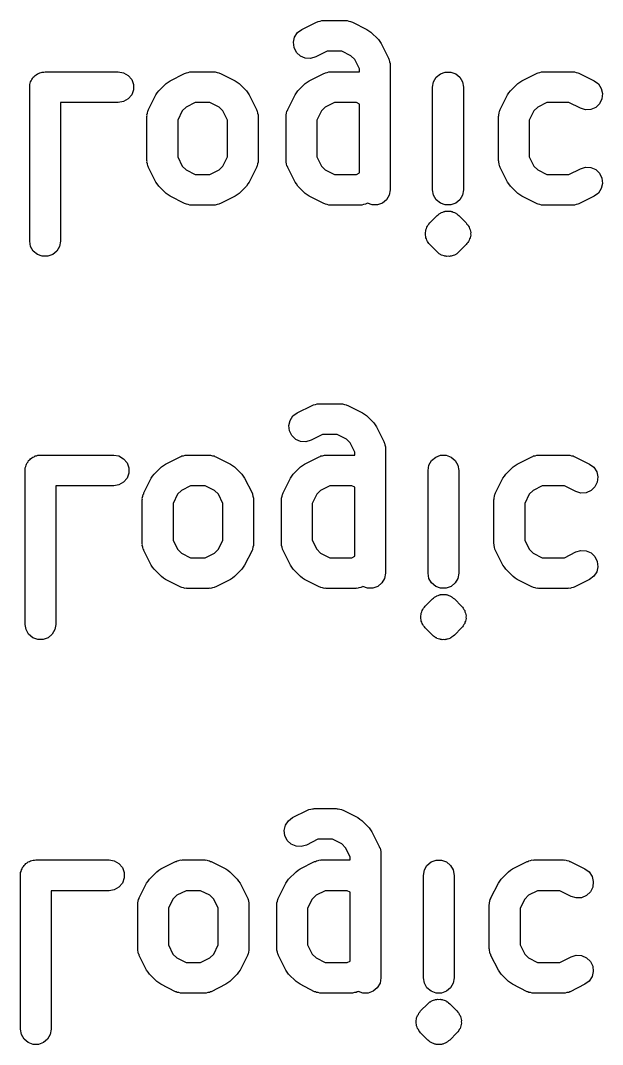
# Model space of a CAD drawing. Extents: x 91.3 to 189.8, y -113.5 to -60.4.
# Drawn here: x 170.94 to 174.73, y -101.49 to -94.83 of the extents above; entities that cross this region are included whole.
import ezdxf

# ---------------------------------------------------------------- set-up
doc = ezdxf.new("R2010")
doc.units = 0
doc.header["$MEASUREMENT"] = 0
doc.layers.add('BLACK', color=7, linetype='CONTINUOUS')

msp = doc.modelspace()

# ---------------------------------------------------------------- linework, layer by layer
at = {"layer": 'Black'}
for p, q in [((172.774, -94.8925), (172.87, -94.8448)), ((172.87, -94.8448), (172.875, -94.8432)), ((172.875, -94.8432), (172.88, -94.8403)), ((172.88, -94.8403), (172.892, -94.8383)), ((172.892, -94.8383), (172.903, -94.8349)), ((172.903, -94.8349), (172.909, -94.8353)), ((172.909, -94.8353), (172.914, -94.8343)), ((172.914, -94.8343), (173.057, -94.8343)), ((173.057, -94.8343), (173.063, -94.8353)), ((173.063, -94.8353), (173.069, -94.8349)), ((173.069, -94.8349), (173.08, -94.8383)), ((173.08, -94.8383), (173.091, -94.8403)), ((173.091, -94.8403), (173.096, -94.8432)), ((173.096, -94.8432), (173.102, -94.8448)), ((173.102, -94.8448), (173.197, -94.8925)), ((172.727, -94.9421), (172.746, -94.9132)), ((172.746, -94.9132), (172.774, -94.8925)), ((173.197, -94.8925), (173.21, -94.902)), ((173.21, -94.902), (173.223, -94.9112)), ((173.223, -94.9112), (173.271, -94.9588)), ((172.719, -94.9759), (172.727, -94.9421)), ((172.723, -95.0104), (172.719, -94.9759)), ((173.271, -94.9588), (173.28, -94.9719)), ((173.28, -94.9719), (173.289, -94.9848)), ((173.289, -94.9848), (173.337, -95.08)), ((172.739, -95.0415), (172.723, -95.0104)), ((172.764, -95.0654), (172.739, -95.0415)), ((172.796, -95.0792), (172.764, -95.0654)), ((172.938, -95.0343), (172.864, -95.0713)), ((173.034, -95.0343), (172.938, -95.0343)), ((173.093, -95.0641), (173.034, -95.0343)), ((173.118, -95.0888), (173.093, -95.0641)), ((172.83, -95.0812), (172.796, -95.0792)), ((172.864, -95.0713), (172.83, -95.0812)), ((173.148, -95.1484), (173.118, -95.0888)), ((173.337, -95.08), (173.339, -95.0856)), ((173.339, -95.0856), (173.342, -95.0906)), ((173.342, -95.0906), (173.344, -95.1021)), ((173.344, -95.1021), (173.347, -95.1133)), ((173.347, -95.1133), (173.347, -95.1191)), ((173.347, -95.1191), (173.348, -95.1248)), ((173.348, -95.1248), (173.348, -95.9343)), ((171.028, -95.2033), (171.035, -95.1977)), ((171.035, -95.1977), (171.04, -95.191)), ((171.04, -95.191), (171.048, -95.1866)), ((171.048, -95.1866), (171.055, -95.181)), ((171.055, -95.181), (171.063, -95.178)), ((171.063, -95.178), (171.071, -95.1736)), ((171.071, -95.1736), (171.079, -95.1721)), ((171.079, -95.1721), (171.087, -95.1691)), ((171.087, -95.1691), (171.096, -95.1691)), ((171.096, -95.1691), (171.105, -95.1676)), ((171.105, -95.1676), (171.581, -95.1676)), ((171.581, -95.1676), (171.615, -95.1736)), ((171.615, -95.1736), (171.645, -95.191)), ((171.645, -95.191), (171.668, -95.2176)), ((171.917, -95.2258), (172.012, -95.1782)), ((172.012, -95.1782), (172.018, -95.1765)), ((172.018, -95.1765), (172.023, -95.1736)), ((172.023, -95.1736), (172.034, -95.1716)), ((172.034, -95.1716), (172.046, -95.1683)), ((172.046, -95.1683), (172.051, -95.1686)), ((172.051, -95.1686), (172.057, -95.1676)), ((172.057, -95.1676), (172.2, -95.1676)), ((172.2, -95.1676), (172.206, -95.1686)), ((172.206, -95.1686), (172.211, -95.1683)), ((172.211, -95.1683), (172.223, -95.1716)), ((172.223, -95.1716), (172.234, -95.1736)), ((172.234, -95.1736), (172.239, -95.1765)), ((172.239, -95.1765), (172.245, -95.1782)), ((172.245, -95.1782), (172.34, -95.2258)), ((172.822, -95.2258), (172.917, -95.1782)), ((172.917, -95.1782), (172.923, -95.1765)), ((172.923, -95.1765), (172.928, -95.1736)), ((172.928, -95.1736), (172.939, -95.1716)), ((172.939, -95.1716), (172.95, -95.1683)), ((172.95, -95.1683), (172.956, -95.1686)), ((172.956, -95.1686), (172.962, -95.1676)), ((172.962, -95.1676), (173.148, -95.1676)), ((173.148, -95.1676), (173.148, -95.1484)), ((173.647, -95.2033), (173.674, -95.181)), ((173.674, -95.181), (173.706, -95.1691)), ((173.706, -95.1691), (173.741, -95.1691)), ((173.741, -95.1691), (173.774, -95.181)), ((173.774, -95.181), (173.8, -95.2033)), ((174.203, -95.2258), (174.298, -95.1782)), ((174.298, -95.1782), (174.304, -95.1765)), ((174.304, -95.1765), (174.309, -95.1736)), ((174.309, -95.1736), (174.32, -95.1716)), ((174.32, -95.1716), (174.331, -95.1683)), ((174.331, -95.1683), (174.337, -95.1686)), ((174.337, -95.1686), (174.343, -95.1676)), ((174.343, -95.1676), (174.533, -95.1676)), ((174.533, -95.1676), (174.539, -95.1686)), ((174.539, -95.1686), (174.545, -95.1683)), ((174.545, -95.1683), (174.556, -95.1716)), ((174.556, -95.1716), (174.568, -95.1736)), ((174.568, -95.1736), (174.573, -95.1765)), ((174.573, -95.1765), (174.578, -95.1782)), ((174.578, -95.1782), (174.673, -95.2258)), ((171.005, -95.2676), (171.006, -95.259)), ((171.006, -95.2503), (171.009, -95.242)), ((171.006, -95.259), (171.006, -95.2503)), ((171.009, -95.242), (171.011, -95.2334)), ((171.011, -95.2334), (171.015, -95.2258)), ((171.015, -95.2258), (171.018, -95.2176)), ((171.018, -95.2176), (171.024, -95.2109)), ((171.024, -95.2109), (171.028, -95.2033)), ((171.668, -95.2176), (171.679, -95.2503)), ((171.679, -95.2503), (171.679, -95.285)), ((171.844, -95.2921), (171.891, -95.2445)), ((171.891, -95.2445), (171.904, -95.2353)), ((171.904, -95.2353), (171.917, -95.2258)), ((172.34, -95.2258), (172.353, -95.2353)), ((172.353, -95.2353), (172.366, -95.2445)), ((172.366, -95.2445), (172.414, -95.2921)), ((172.748, -95.2921), (172.796, -95.2445)), ((172.796, -95.2445), (172.809, -95.2353)), ((172.809, -95.2353), (172.822, -95.2258)), ((173.624, -95.2676), (173.63, -95.2334)), ((173.63, -95.2334), (173.647, -95.2033)), ((173.8, -95.2033), (173.818, -95.2334)), ((173.818, -95.2334), (173.824, -95.2676)), ((174.129, -95.2921), (174.177, -95.2445)), ((174.177, -95.2445), (174.19, -95.2353)), ((174.19, -95.2353), (174.203, -95.2258)), ((174.673, -95.2258), (174.701, -95.2465)), ((174.701, -95.2465), (174.72, -95.2755)), ((171.005, -96.2676), (171.005, -95.2676)), ((171.668, -95.3176), (171.645, -95.3442)), ((171.679, -95.285), (171.668, -95.3176)), ((171.777, -95.4134), (171.825, -95.3181)), ((171.825, -95.3181), (171.834, -95.3053)), ((171.834, -95.3053), (171.844, -95.2921)), ((172.414, -95.2921), (172.423, -95.3053)), ((172.423, -95.3053), (172.432, -95.3181)), ((172.432, -95.3181), (172.48, -95.4134)), ((172.682, -95.4134), (172.73, -95.3181)), ((172.73, -95.3181), (172.739, -95.3053)), ((172.739, -95.3053), (172.748, -95.2921)), ((173.624, -95.9343), (173.624, -95.2676)), ((173.824, -95.2676), (173.824, -95.9343)), ((174.063, -95.4134), (174.111, -95.3181)), ((174.111, -95.3181), (174.12, -95.3053)), ((174.12, -95.3053), (174.129, -95.2921)), ((174.72, -95.2755), (174.728, -95.3092)), ((174.728, -95.3092), (174.724, -95.3437)), ((171.581, -95.3676), (171.205, -95.3676)), ((171.205, -95.3676), (171.205, -96.2676)), ((171.615, -95.3616), (171.581, -95.3676)), ((171.645, -95.3442), (171.615, -95.3616)), ((172.021, -95.3974), (171.996, -95.4221)), ((172.081, -95.3676), (172.021, -95.3974)), ((172.176, -95.3676), (172.081, -95.3676)), ((172.236, -95.3974), (172.176, -95.3676)), ((172.261, -95.4221), (172.236, -95.3974)), ((172.926, -95.3974), (172.901, -95.4221)), ((172.986, -95.3676), (172.926, -95.3974)), ((173.129, -95.3676), (172.986, -95.3676)), ((173.148, -95.377), (173.129, -95.3676)), ((173.148, -95.8249), (173.148, -95.377)), ((174.307, -95.3974), (174.282, -95.4221)), ((174.366, -95.3676), (174.307, -95.3974)), ((174.51, -95.3676), (174.366, -95.3676)), ((174.584, -95.4047), (174.51, -95.3676)), ((174.684, -95.3987), (174.652, -95.4125)), ((174.709, -95.3748), (174.684, -95.3987)), ((174.724, -95.3437), (174.709, -95.3748)), ((171.767, -95.4467), (171.771, -95.4354)), ((171.768, -95.4524), (171.767, -95.4467)), ((171.767, -95.4581), (171.768, -95.4524)), ((171.767, -95.7438), (171.767, -95.4581)), ((171.771, -95.4354), (171.773, -95.4239)), ((171.773, -95.4239), (171.776, -95.4189)), ((171.776, -95.4189), (171.777, -95.4134)), ((171.996, -95.4221), (171.967, -95.4817)), ((172.29, -95.4817), (172.261, -95.4221)), ((172.48, -95.4134), (172.482, -95.4189)), ((172.482, -95.4189), (172.484, -95.4239)), ((172.484, -95.4239), (172.486, -95.4354)), ((172.486, -95.4354), (172.49, -95.4467)), ((172.49, -95.4467), (172.489, -95.4524)), ((172.489, -95.4524), (172.49, -95.4581)), ((172.49, -95.4581), (172.49, -95.7438)), ((172.671, -95.4581), (172.672, -95.4524)), ((172.671, -95.7438), (172.671, -95.4581)), ((172.672, -95.4467), (172.675, -95.4354)), ((172.672, -95.4524), (172.672, -95.4467)), ((172.675, -95.4354), (172.677, -95.4239)), ((172.677, -95.4239), (172.68, -95.4189)), ((172.68, -95.4189), (172.682, -95.4134)), ((172.901, -95.4221), (172.871, -95.4817)), ((174.052, -95.4581), (174.053, -95.4524)), ((174.052, -95.7438), (174.052, -95.4581)), ((174.053, -95.4467), (174.056, -95.4354)), ((174.053, -95.4524), (174.053, -95.4467)), ((174.056, -95.4354), (174.058, -95.4239)), ((174.058, -95.4239), (174.061, -95.4189)), ((174.061, -95.4189), (174.063, -95.4134)), ((174.282, -95.4221), (174.252, -95.4817)), ((174.617, -95.4146), (174.584, -95.4047)), ((174.652, -95.4125), (174.617, -95.4146)), ((171.967, -95.4817), (171.967, -95.7202)), ((172.29, -95.7202), (172.29, -95.4817)), ((172.871, -95.4817), (172.871, -95.7202)), ((174.252, -95.4817), (174.252, -95.7202)), ((171.967, -95.7202), (171.996, -95.7798)), ((172.261, -95.7798), (172.29, -95.7202)), ((172.871, -95.7202), (172.901, -95.7798)), ((174.252, -95.7202), (174.282, -95.7798)), ((171.768, -95.7495), (171.767, -95.7438)), ((171.767, -95.7552), (171.768, -95.7495)), ((171.771, -95.7665), (171.767, -95.7552)), ((171.773, -95.778), (171.771, -95.7665)), ((171.776, -95.783), (171.773, -95.778)), ((171.777, -95.7885), (171.776, -95.783)), ((171.825, -95.8838), (171.777, -95.7885)), ((171.996, -95.7798), (172.021, -95.8045)), ((172.236, -95.8045), (172.261, -95.7798)), ((172.48, -95.7885), (172.432, -95.8838)), ((172.482, -95.783), (172.48, -95.7885)), ((172.484, -95.778), (172.482, -95.783)), ((172.486, -95.7665), (172.484, -95.778)), ((172.49, -95.7552), (172.486, -95.7665)), ((172.49, -95.7438), (172.489, -95.7495)), ((172.489, -95.7495), (172.49, -95.7552)), ((172.672, -95.7495), (172.671, -95.7438)), ((172.672, -95.7552), (172.672, -95.7495)), ((172.675, -95.7665), (172.672, -95.7552)), ((172.677, -95.778), (172.675, -95.7665)), ((172.68, -95.783), (172.677, -95.778)), ((172.682, -95.7885), (172.68, -95.783)), ((172.73, -95.8838), (172.682, -95.7885)), ((172.901, -95.7798), (172.926, -95.8045)), ((174.053, -95.7495), (174.052, -95.7438)), ((174.053, -95.7552), (174.053, -95.7495)), ((174.056, -95.7665), (174.053, -95.7552)), ((174.058, -95.778), (174.056, -95.7665)), ((174.061, -95.783), (174.058, -95.778)), ((174.063, -95.7885), (174.061, -95.783)), ((174.111, -95.8838), (174.063, -95.7885)), ((174.282, -95.7798), (174.307, -95.8045)), ((174.51, -95.8343), (174.584, -95.7972)), ((174.584, -95.7972), (174.617, -95.7873)), ((174.617, -95.7873), (174.652, -95.7894)), ((174.652, -95.7894), (174.684, -95.8032)), ((172.021, -95.8045), (172.081, -95.8343)), ((172.081, -95.8343), (172.176, -95.8343)), ((172.176, -95.8343), (172.236, -95.8045)), ((172.926, -95.8045), (172.986, -95.8343)), ((172.986, -95.8343), (173.129, -95.8343)), ((173.129, -95.8343), (173.148, -95.8249)), ((174.307, -95.8045), (174.366, -95.8343)), ((174.366, -95.8343), (174.51, -95.8343)), ((174.684, -95.8032), (174.709, -95.8271)), ((174.709, -95.8271), (174.724, -95.8582)), ((174.724, -95.8582), (174.728, -95.8927)), ((171.834, -95.8966), (171.825, -95.8838)), ((171.844, -95.9098), (171.834, -95.8966)), ((171.891, -95.9574), (171.844, -95.9098)), ((172.414, -95.9098), (172.366, -95.9574)), ((172.423, -95.8966), (172.414, -95.9098)), ((172.432, -95.8838), (172.423, -95.8966)), ((172.739, -95.8966), (172.73, -95.8838)), ((172.748, -95.9098), (172.739, -95.8966)), ((172.796, -95.9574), (172.748, -95.9098)), ((174.12, -95.8966), (174.111, -95.8838)), ((174.129, -95.9098), (174.12, -95.8966)), ((174.177, -95.9574), (174.129, -95.9098)), ((174.72, -95.9264), (174.701, -95.9554)), ((174.728, -95.8927), (174.72, -95.9264)), ((171.904, -95.9666), (171.891, -95.9574)), ((171.917, -95.9761), (171.904, -95.9666)), ((172.012, -96.0237), (171.917, -95.9761)), ((172.34, -95.9761), (172.245, -96.0237)), ((172.353, -95.9666), (172.34, -95.9761)), ((172.366, -95.9574), (172.353, -95.9666)), ((172.809, -95.9666), (172.796, -95.9574)), ((172.822, -95.9761), (172.809, -95.9666)), ((172.917, -96.0237), (172.822, -95.9761)), ((173.342, -95.9685), (173.324, -95.9986)), ((173.348, -95.9343), (173.342, -95.9685)), ((173.63, -95.9685), (173.624, -95.9343)), ((173.647, -95.9986), (173.63, -95.9685)), ((173.818, -95.9685), (173.8, -95.9986)), ((173.824, -95.9343), (173.818, -95.9685)), ((174.19, -95.9666), (174.177, -95.9574)), ((174.203, -95.9761), (174.19, -95.9666)), ((174.298, -96.0237), (174.203, -95.9761)), ((174.673, -95.9761), (174.578, -96.0237)), ((174.701, -95.9554), (174.673, -95.9761)), ((172.018, -96.0254), (172.012, -96.0237)), ((172.023, -96.0283), (172.018, -96.0254)), ((172.034, -96.0303), (172.023, -96.0283)), ((172.046, -96.0336), (172.034, -96.0303)), ((172.051, -96.0333), (172.046, -96.0336)), ((172.057, -96.0343), (172.051, -96.0333)), ((172.2, -96.0343), (172.057, -96.0343)), ((172.206, -96.0333), (172.2, -96.0343)), ((172.211, -96.0336), (172.206, -96.0333)), ((172.223, -96.0303), (172.211, -96.0336)), ((172.234, -96.0283), (172.223, -96.0303)), ((172.239, -96.0254), (172.234, -96.0283)), ((172.245, -96.0237), (172.239, -96.0254)), ((172.923, -96.0254), (172.917, -96.0237)), ((172.928, -96.0283), (172.923, -96.0254)), ((172.939, -96.0303), (172.928, -96.0283)), ((172.95, -96.0336), (172.939, -96.0303)), ((172.956, -96.0333), (172.95, -96.0336)), ((172.962, -96.0343), (172.956, -96.0333)), ((173.152, -96.0343), (172.962, -96.0343)), ((173.158, -96.0333), (173.152, -96.0343)), ((173.164, -96.0336), (173.158, -96.0333)), ((173.175, -96.0303), (173.164, -96.0336)), ((173.187, -96.0283), (173.175, -96.0303)), ((173.192, -96.0254), (173.187, -96.0283)), ((173.197, -96.0237), (173.192, -96.0254)), ((173.201, -96.022), (173.197, -96.0237)), ((173.23, -96.0328), (173.201, -96.022)), ((173.265, -96.0328), (173.23, -96.0328)), ((173.298, -96.0209), (173.265, -96.0328)), ((173.324, -95.9986), (173.298, -96.0209)), ((173.674, -96.0209), (173.647, -95.9986)), ((173.706, -96.0328), (173.674, -96.0209)), ((173.741, -96.0328), (173.706, -96.0328)), ((173.774, -96.0209), (173.741, -96.0328)), ((173.8, -95.9986), (173.774, -96.0209)), ((174.304, -96.0254), (174.298, -96.0237)), ((174.309, -96.0283), (174.304, -96.0254)), ((174.32, -96.0303), (174.309, -96.0283)), ((174.331, -96.0336), (174.32, -96.0303)), ((174.337, -96.0333), (174.331, -96.0336)), ((174.343, -96.0343), (174.337, -96.0333)), ((174.533, -96.0343), (174.343, -96.0343)), ((174.539, -96.0333), (174.533, -96.0343)), ((174.545, -96.0336), (174.539, -96.0333)), ((174.556, -96.0303), (174.545, -96.0336)), ((174.568, -96.0283), (174.556, -96.0303)), ((174.573, -96.0254), (174.568, -96.0283)), ((174.578, -96.0237), (174.573, -96.0254)), ((173.605, -96.1493), (173.653, -96.1017)), ((173.653, -96.1017), (173.66, -96.0967)), ((173.66, -96.0967), (173.666, -96.0905)), ((173.666, -96.0905), (173.67, -96.0886)), ((173.67, -96.0886), (173.674, -96.0858)), ((173.674, -96.0858), (173.678, -96.0843)), ((173.678, -96.0843), (173.682, -96.0818)), ((173.682, -96.0818), (173.69, -96.0795)), ((173.69, -96.0795), (173.698, -96.0758)), ((173.698, -96.0758), (173.702, -96.0754)), ((173.702, -96.0754), (173.706, -96.0739)), ((173.706, -96.0739), (173.711, -96.0739)), ((173.711, -96.0739), (173.715, -96.0728)), ((173.715, -96.0728), (173.724, -96.0735)), ((173.724, -96.0735), (173.733, -96.0728)), ((173.733, -96.0728), (173.737, -96.0739)), ((173.737, -96.0739), (173.741, -96.0739)), ((173.741, -96.0739), (173.745, -96.0754)), ((173.745, -96.0754), (173.75, -96.0758)), ((173.75, -96.0758), (173.758, -96.0795)), ((173.758, -96.0795), (173.766, -96.0817)), ((173.766, -96.0817), (173.77, -96.0843)), ((173.77, -96.0843), (173.774, -96.0858)), ((173.774, -96.0858), (173.777, -96.0886)), ((173.777, -96.0886), (173.781, -96.0905)), ((173.781, -96.0905), (173.787, -96.0966)), ((173.787, -96.0966), (173.795, -96.1017)), ((173.795, -96.1017), (173.842, -96.1493)), ((173.579, -96.2028), (173.58, -96.1941)), ((173.58, -96.1941), (173.583, -96.1862)), ((173.583, -96.1862), (173.586, -96.1777)), ((173.586, -96.1777), (173.591, -96.1706)), ((173.591, -96.1706), (173.594, -96.1626)), ((173.594, -96.1626), (173.6, -96.1565)), ((173.6, -96.1565), (173.605, -96.1493)), ((173.842, -96.1493), (173.847, -96.1565)), ((173.847, -96.1565), (173.853, -96.1626)), ((173.853, -96.1626), (173.857, -96.1706)), ((173.857, -96.1706), (173.862, -96.1777)), ((173.862, -96.1777), (173.864, -96.1862)), ((173.864, -96.1862), (173.868, -96.1941)), ((173.868, -96.1941), (173.869, -96.2028)), ((173.577, -96.2113), (173.579, -96.2028)), ((173.577, -96.22), (173.577, -96.2113)), ((173.577, -96.2287), (173.577, -96.22)), ((173.579, -96.2372), (173.577, -96.2287)), ((173.58, -96.2459), (173.579, -96.2372)), ((173.583, -96.2538), (173.58, -96.2459)), ((173.586, -96.2623), (173.583, -96.2538)), ((173.591, -96.2694), (173.586, -96.2623)), ((173.862, -96.2623), (173.857, -96.2694)), ((173.864, -96.2538), (173.862, -96.2623)), ((173.868, -96.2459), (173.864, -96.2538)), ((173.869, -96.2372), (173.868, -96.2459)), ((173.869, -96.2028), (173.871, -96.2113)), ((173.871, -96.2287), (173.869, -96.2372)), ((173.871, -96.2113), (173.87, -96.22)), ((173.87, -96.22), (173.871, -96.2287)), ((171.011, -96.3018), (171.005, -96.2676)), ((171.028, -96.3319), (171.011, -96.3018)), ((171.199, -96.3018), (171.181, -96.3319)), ((171.205, -96.2676), (171.199, -96.3018)), ((173.594, -96.2774), (173.591, -96.2694)), ((173.6, -96.2835), (173.594, -96.2774)), ((173.605, -96.2907), (173.6, -96.2835)), ((173.653, -96.3383), (173.605, -96.2907)), ((173.842, -96.2907), (173.795, -96.3383)), ((173.847, -96.2835), (173.842, -96.2907)), ((173.853, -96.2774), (173.847, -96.2835)), ((173.857, -96.2694), (173.853, -96.2774)), ((171.055, -96.3542), (171.028, -96.3319)), ((171.087, -96.3661), (171.055, -96.3542)), ((171.122, -96.3661), (171.087, -96.3661)), ((171.155, -96.3542), (171.122, -96.3661)), ((171.181, -96.3319), (171.155, -96.3542)), ((173.66, -96.3433), (173.653, -96.3383)), ((173.666, -96.3495), (173.66, -96.3433)), ((173.67, -96.3514), (173.666, -96.3495)), ((173.674, -96.3542), (173.67, -96.3514)), ((173.678, -96.3557), (173.674, -96.3542)), ((173.682, -96.3582), (173.678, -96.3557)), ((173.69, -96.3605), (173.682, -96.3582)), ((173.698, -96.3642), (173.69, -96.3605)), ((173.702, -96.3646), (173.698, -96.3642)), ((173.706, -96.3661), (173.702, -96.3646)), ((173.711, -96.3661), (173.706, -96.3661)), ((173.715, -96.3672), (173.711, -96.3661)), ((173.724, -96.3665), (173.715, -96.3672)), ((173.733, -96.3672), (173.724, -96.3665)), ((173.737, -96.3661), (173.733, -96.3672)), ((173.741, -96.3661), (173.737, -96.3661)), ((173.745, -96.3646), (173.741, -96.3661)), ((173.75, -96.3642), (173.745, -96.3646)), ((173.758, -96.3605), (173.75, -96.3642)), ((173.766, -96.3582), (173.758, -96.3605)), ((173.77, -96.3557), (173.766, -96.3582)), ((173.774, -96.3542), (173.77, -96.3557)), ((173.777, -96.3514), (173.774, -96.3542)), ((173.781, -96.3495), (173.777, -96.3514)), ((173.787, -96.3434), (173.781, -96.3495)), ((173.795, -96.3383), (173.787, -96.3434)), ((172.85, -97.3303), (172.862, -97.3283)), ((172.862, -97.3283), (172.873, -97.3249)), ((172.873, -97.3249), (172.879, -97.3253)), ((172.879, -97.3253), (172.884, -97.3243)), ((172.884, -97.3243), (173.027, -97.3243)), ((173.027, -97.3243), (173.033, -97.3253)), ((173.033, -97.3253), (173.039, -97.3249)), ((173.039, -97.3249), (173.05, -97.3283)), ((173.05, -97.3283), (173.061, -97.3303)), ((172.716, -97.4032), (172.744, -97.3825)), ((172.744, -97.3825), (172.84, -97.3348)), ((172.84, -97.3348), (172.845, -97.3332)), ((172.845, -97.3332), (172.85, -97.3303)), ((173.061, -97.3303), (173.066, -97.3332)), ((173.066, -97.3332), (173.072, -97.3348)), ((173.072, -97.3348), (173.167, -97.3825)), ((173.167, -97.3825), (173.18, -97.392)), ((173.18, -97.392), (173.193, -97.4012)), ((172.689, -97.4659), (172.697, -97.4321)), ((172.697, -97.4321), (172.716, -97.4032)), ((173.193, -97.4012), (173.241, -97.4488)), ((173.241, -97.4488), (173.25, -97.4619)), ((173.25, -97.4619), (173.259, -97.4748)), ((172.693, -97.5004), (172.689, -97.4659)), ((172.709, -97.5315), (172.693, -97.5004)), ((172.908, -97.5243), (172.834, -97.5613)), ((173.004, -97.5243), (172.908, -97.5243)), ((173.063, -97.5541), (173.004, -97.5243)), ((173.259, -97.4748), (173.307, -97.57)), ((172.734, -97.5554), (172.709, -97.5315)), ((172.766, -97.5692), (172.734, -97.5554)), ((172.8, -97.5712), (172.766, -97.5692)), ((172.834, -97.5613), (172.8, -97.5712)), ((173.088, -97.5788), (173.063, -97.5541)), ((173.118, -97.6384), (173.088, -97.5788)), ((173.307, -97.57), (173.309, -97.5756)), ((173.309, -97.5756), (173.312, -97.5806)), ((173.312, -97.5806), (173.314, -97.5921)), ((173.314, -97.5921), (173.317, -97.6033)), ((171.049, -97.6621), (171.057, -97.6591)), ((171.057, -97.6591), (171.066, -97.6591)), ((171.066, -97.6591), (171.075, -97.6576)), ((171.075, -97.6576), (171.551, -97.6576)), ((171.551, -97.6576), (171.585, -97.6636)), ((171.993, -97.6636), (172.004, -97.6616)), ((172.004, -97.6616), (172.016, -97.6583)), ((172.016, -97.6583), (172.021, -97.6586)), ((172.021, -97.6586), (172.027, -97.6576)), ((172.027, -97.6576), (172.17, -97.6576)), ((172.17, -97.6576), (172.176, -97.6586)), ((172.176, -97.6586), (172.181, -97.6583)), ((172.181, -97.6583), (172.193, -97.6616)), ((172.193, -97.6616), (172.204, -97.6636)), ((172.898, -97.6636), (172.909, -97.6616)), ((172.909, -97.6616), (172.92, -97.6583)), ((172.92, -97.6583), (172.926, -97.6586)), ((172.926, -97.6586), (172.932, -97.6576)), ((172.932, -97.6576), (173.118, -97.6576)), ((173.118, -97.6576), (173.118, -97.6384)), ((173.317, -97.6033), (173.317, -97.6091)), ((173.317, -97.6091), (173.318, -97.6148)), ((173.318, -97.6148), (173.318, -98.4243)), ((173.644, -97.671), (173.676, -97.6591)), ((173.676, -97.6591), (173.711, -97.6591)), ((173.711, -97.6591), (173.744, -97.671)), ((174.279, -97.6636), (174.29, -97.6616)), ((174.29, -97.6616), (174.301, -97.6583)), ((174.301, -97.6583), (174.307, -97.6586)), ((174.307, -97.6586), (174.313, -97.6576)), ((174.313, -97.6576), (174.503, -97.6576)), ((174.503, -97.6576), (174.509, -97.6586)), ((174.509, -97.6586), (174.515, -97.6583)), ((174.515, -97.6583), (174.526, -97.6616)), ((174.526, -97.6616), (174.538, -97.6636)), ((170.979, -97.732), (170.981, -97.7234)), ((170.981, -97.7234), (170.985, -97.7158)), ((170.985, -97.7158), (170.988, -97.7076)), ((170.988, -97.7076), (170.994, -97.7009)), ((170.994, -97.7009), (170.998, -97.6933)), ((170.998, -97.6933), (171.005, -97.6877)), ((171.005, -97.6877), (171.01, -97.681)), ((171.01, -97.681), (171.018, -97.6766)), ((171.018, -97.6766), (171.025, -97.671)), ((171.025, -97.671), (171.033, -97.668)), ((171.033, -97.668), (171.041, -97.6636)), ((171.041, -97.6636), (171.049, -97.6621)), ((171.585, -97.6636), (171.615, -97.681)), ((171.615, -97.681), (171.638, -97.7076)), ((171.638, -97.7076), (171.649, -97.7403)), ((171.861, -97.7345), (171.874, -97.7253)), ((171.874, -97.7253), (171.887, -97.7158)), ((171.887, -97.7158), (171.982, -97.6682)), ((171.982, -97.6682), (171.988, -97.6665)), ((171.988, -97.6665), (171.993, -97.6636)), ((172.204, -97.6636), (172.209, -97.6665)), ((172.209, -97.6665), (172.215, -97.6682)), ((172.215, -97.6682), (172.31, -97.7158)), ((172.31, -97.7158), (172.323, -97.7253)), ((172.323, -97.7253), (172.336, -97.7345)), ((172.766, -97.7345), (172.779, -97.7253)), ((172.779, -97.7253), (172.792, -97.7158)), ((172.792, -97.7158), (172.887, -97.6682)), ((172.887, -97.6682), (172.893, -97.6665)), ((172.893, -97.6665), (172.898, -97.6636)), ((173.594, -97.7576), (173.6, -97.7234)), ((173.6, -97.7234), (173.617, -97.6933)), ((173.617, -97.6933), (173.644, -97.671)), ((173.744, -97.671), (173.77, -97.6933)), ((173.77, -97.6933), (173.788, -97.7234)), ((173.788, -97.7234), (173.794, -97.7576)), ((174.147, -97.7345), (174.16, -97.7253)), ((174.16, -97.7253), (174.173, -97.7158)), ((174.173, -97.7158), (174.268, -97.6682)), ((174.268, -97.6682), (174.274, -97.6665)), ((174.274, -97.6665), (174.279, -97.6636)), ((174.538, -97.6636), (174.543, -97.6665)), ((174.543, -97.6665), (174.548, -97.6682)), ((174.548, -97.6682), (174.643, -97.7158)), ((174.643, -97.7158), (174.671, -97.7365)), ((170.975, -97.7576), (170.976, -97.749)), ((170.975, -98.7576), (170.975, -97.7576)), ((170.976, -97.7403), (170.979, -97.732)), ((170.976, -97.749), (170.976, -97.7403)), ((171.649, -97.775), (171.638, -97.8076)), ((171.649, -97.7403), (171.649, -97.775)), ((171.804, -97.7953), (171.814, -97.7821)), ((171.814, -97.7821), (171.861, -97.7345)), ((172.336, -97.7345), (172.384, -97.7821)), ((172.384, -97.7821), (172.393, -97.7953)), ((172.709, -97.7953), (172.718, -97.7821)), ((172.718, -97.7821), (172.766, -97.7345)), ((173.594, -98.4243), (173.594, -97.7576)), ((173.794, -97.7576), (173.794, -98.4243)), ((174.09, -97.7953), (174.099, -97.7821)), ((174.099, -97.7821), (174.147, -97.7345)), ((174.671, -97.7365), (174.69, -97.7655)), ((174.69, -97.7655), (174.698, -97.7992)), ((171.551, -97.8576), (171.175, -97.8576)), ((171.175, -97.8576), (171.175, -98.7576)), ((171.585, -97.8516), (171.551, -97.8576)), ((171.615, -97.8342), (171.585, -97.8516)), ((171.638, -97.8076), (171.615, -97.8342)), ((171.747, -97.9034), (171.795, -97.8081)), ((171.795, -97.8081), (171.804, -97.7953)), ((172.051, -97.8576), (171.991, -97.8874)), ((172.146, -97.8576), (172.051, -97.8576)), ((172.206, -97.8874), (172.146, -97.8576)), ((172.393, -97.7953), (172.402, -97.8081)), ((172.402, -97.8081), (172.45, -97.9034)), ((172.652, -97.9034), (172.7, -97.8081)), ((172.7, -97.8081), (172.709, -97.7953)), ((172.956, -97.8576), (172.896, -97.8874)), ((173.099, -97.8576), (172.956, -97.8576)), ((173.118, -97.867), (173.099, -97.8576)), ((174.033, -97.9034), (174.081, -97.8081)), ((174.081, -97.8081), (174.09, -97.7953)), ((174.336, -97.8576), (174.277, -97.8874)), ((174.48, -97.8576), (174.336, -97.8576)), ((174.554, -97.8947), (174.48, -97.8576)), ((174.694, -97.8337), (174.679, -97.8648)), ((174.698, -97.7992), (174.694, -97.8337)), ((171.737, -97.9367), (171.741, -97.9254)), ((171.741, -97.9254), (171.743, -97.9139)), ((171.743, -97.9139), (171.746, -97.9089)), ((171.746, -97.9089), (171.747, -97.9034)), ((171.966, -97.9121), (171.937, -97.9717)), ((171.991, -97.8874), (171.966, -97.9121)), ((172.231, -97.9121), (172.206, -97.8874)), ((172.26, -97.9717), (172.231, -97.9121)), ((172.45, -97.9034), (172.452, -97.9089)), ((172.452, -97.9089), (172.454, -97.9139)), ((172.454, -97.9139), (172.456, -97.9254)), ((172.456, -97.9254), (172.46, -97.9367)), ((172.642, -97.9367), (172.645, -97.9254)), ((172.645, -97.9254), (172.647, -97.9139)), ((172.647, -97.9139), (172.65, -97.9089)), ((172.65, -97.9089), (172.652, -97.9034)), ((172.871, -97.9121), (172.841, -97.9717)), ((172.896, -97.8874), (172.871, -97.9121)), ((173.118, -98.3149), (173.118, -97.867)), ((174.023, -97.9367), (174.026, -97.9254)), ((174.026, -97.9254), (174.028, -97.9139)), ((174.028, -97.9139), (174.031, -97.9089)), ((174.031, -97.9089), (174.033, -97.9034)), ((174.252, -97.9121), (174.222, -97.9717)), ((174.277, -97.8874), (174.252, -97.9121)), ((174.587, -97.9046), (174.554, -97.8947)), ((174.622, -97.9025), (174.587, -97.9046)), ((174.654, -97.8887), (174.622, -97.9025)), ((174.679, -97.8648), (174.654, -97.8887)), ((171.738, -97.9424), (171.737, -97.9367)), ((171.737, -97.9481), (171.738, -97.9424)), ((171.737, -98.2338), (171.737, -97.9481)), ((171.937, -97.9717), (171.937, -98.2102)), ((172.26, -98.2102), (172.26, -97.9717)), ((172.46, -97.9367), (172.459, -97.9424)), ((172.459, -97.9424), (172.46, -97.9481)), ((172.46, -97.9481), (172.46, -98.2338)), ((172.641, -97.9481), (172.642, -97.9424)), ((172.641, -98.2338), (172.641, -97.9481)), ((172.642, -97.9424), (172.642, -97.9367)), ((172.841, -97.9717), (172.841, -98.2102)), ((174.022, -97.9481), (174.023, -97.9424)), ((174.022, -98.2338), (174.022, -97.9481)), ((174.023, -97.9424), (174.023, -97.9367)), ((174.222, -97.9717), (174.222, -98.2102)), ((171.738, -98.2395), (171.737, -98.2338)), ((171.737, -98.2452), (171.738, -98.2395)), ((171.741, -98.2565), (171.737, -98.2452)), ((171.743, -98.268), (171.741, -98.2565)), ((171.937, -98.2102), (171.966, -98.2698)), ((172.231, -98.2698), (172.26, -98.2102)), ((172.456, -98.2565), (172.454, -98.268)), ((172.46, -98.2452), (172.456, -98.2565)), ((172.46, -98.2338), (172.459, -98.2395)), ((172.459, -98.2395), (172.46, -98.2452)), ((172.642, -98.2395), (172.641, -98.2338)), ((172.642, -98.2452), (172.642, -98.2395)), ((172.645, -98.2565), (172.642, -98.2452)), ((172.647, -98.268), (172.645, -98.2565)), ((172.841, -98.2102), (172.871, -98.2698)), ((174.023, -98.2395), (174.022, -98.2338)), ((174.023, -98.2452), (174.023, -98.2395)), ((174.026, -98.2565), (174.023, -98.2452)), ((174.028, -98.268), (174.026, -98.2565)), ((174.222, -98.2102), (174.252, -98.2698)), ((171.746, -98.273), (171.743, -98.268)), ((171.747, -98.2785), (171.746, -98.273)), ((171.795, -98.3738), (171.747, -98.2785)), ((171.966, -98.2698), (171.991, -98.2945)), ((171.991, -98.2945), (172.051, -98.3243)), ((172.051, -98.3243), (172.146, -98.3243)), ((172.146, -98.3243), (172.206, -98.2945)), ((172.206, -98.2945), (172.231, -98.2698)), ((172.45, -98.2785), (172.402, -98.3738)), ((172.452, -98.273), (172.45, -98.2785)), ((172.454, -98.268), (172.452, -98.273)), ((172.65, -98.273), (172.647, -98.268)), ((172.652, -98.2785), (172.65, -98.273)), ((172.7, -98.3738), (172.652, -98.2785)), ((172.871, -98.2698), (172.896, -98.2945)), ((172.896, -98.2945), (172.956, -98.3243)), ((172.956, -98.3243), (173.099, -98.3243)), ((173.099, -98.3243), (173.118, -98.3149)), ((174.031, -98.273), (174.028, -98.268)), ((174.033, -98.2785), (174.031, -98.273)), ((174.081, -98.3738), (174.033, -98.2785)), ((174.252, -98.2698), (174.277, -98.2945)), ((174.277, -98.2945), (174.336, -98.3243)), ((174.336, -98.3243), (174.48, -98.3243)), ((174.48, -98.3243), (174.554, -98.2872)), ((174.554, -98.2872), (174.587, -98.2773)), ((174.587, -98.2773), (174.622, -98.2794)), ((174.622, -98.2794), (174.654, -98.2932)), ((174.654, -98.2932), (174.679, -98.3171)), ((174.679, -98.3171), (174.694, -98.3482)), ((171.804, -98.3866), (171.795, -98.3738)), ((171.814, -98.3998), (171.804, -98.3866)), ((172.393, -98.3866), (172.384, -98.3998)), ((172.402, -98.3738), (172.393, -98.3866)), ((172.709, -98.3866), (172.7, -98.3738)), ((172.718, -98.3998), (172.709, -98.3866)), ((174.09, -98.3866), (174.081, -98.3738)), ((174.099, -98.3998), (174.09, -98.3866)), ((174.698, -98.3827), (174.69, -98.4164)), ((174.694, -98.3482), (174.698, -98.3827)), ((171.861, -98.4474), (171.814, -98.3998)), ((171.874, -98.4566), (171.861, -98.4474)), ((171.887, -98.4661), (171.874, -98.4566)), ((172.323, -98.4566), (172.31, -98.4661)), ((172.336, -98.4474), (172.323, -98.4566)), ((172.384, -98.3998), (172.336, -98.4474)), ((172.766, -98.4474), (172.718, -98.3998)), ((172.779, -98.4566), (172.766, -98.4474)), ((172.792, -98.4661), (172.779, -98.4566)), ((173.312, -98.4585), (173.294, -98.4886)), ((173.318, -98.4243), (173.312, -98.4585)), ((173.6, -98.4585), (173.594, -98.4243)), ((173.617, -98.4886), (173.6, -98.4585)), ((173.788, -98.4585), (173.77, -98.4886)), ((173.794, -98.4243), (173.788, -98.4585)), ((174.147, -98.4474), (174.099, -98.3998)), ((174.16, -98.4566), (174.147, -98.4474)), ((174.173, -98.4661), (174.16, -98.4566)), ((174.671, -98.4454), (174.643, -98.4661)), ((174.69, -98.4164), (174.671, -98.4454)), ((171.982, -98.5137), (171.887, -98.4661)), ((171.988, -98.5154), (171.982, -98.5137)), ((171.993, -98.5183), (171.988, -98.5154)), ((172.004, -98.5203), (171.993, -98.5183)), ((172.016, -98.5236), (172.004, -98.5203)), ((172.021, -98.5233), (172.016, -98.5236)), ((172.027, -98.5243), (172.021, -98.5233)), ((172.17, -98.5243), (172.027, -98.5243)), ((172.176, -98.5233), (172.17, -98.5243)), ((172.181, -98.5236), (172.176, -98.5233)), ((172.193, -98.5203), (172.181, -98.5236)), ((172.204, -98.5183), (172.193, -98.5203)), ((172.209, -98.5154), (172.204, -98.5183)), ((172.215, -98.5137), (172.209, -98.5154)), ((172.31, -98.4661), (172.215, -98.5137)), ((172.887, -98.5137), (172.792, -98.4661)), ((172.893, -98.5154), (172.887, -98.5137)), ((172.898, -98.5183), (172.893, -98.5154)), ((172.909, -98.5203), (172.898, -98.5183)), ((172.92, -98.5236), (172.909, -98.5203)), ((172.926, -98.5233), (172.92, -98.5236)), ((172.932, -98.5243), (172.926, -98.5233)), ((173.122, -98.5243), (172.932, -98.5243)), ((173.128, -98.5233), (173.122, -98.5243)), ((173.134, -98.5236), (173.128, -98.5233)), ((173.145, -98.5203), (173.134, -98.5236)), ((173.157, -98.5183), (173.145, -98.5203)), ((173.162, -98.5154), (173.157, -98.5183)), ((173.167, -98.5137), (173.162, -98.5154)), ((173.171, -98.512), (173.167, -98.5137)), ((173.2, -98.5228), (173.171, -98.512)), ((173.235, -98.5228), (173.2, -98.5228)), ((173.268, -98.5109), (173.235, -98.5228)), ((173.294, -98.4886), (173.268, -98.5109)), ((173.644, -98.5109), (173.617, -98.4886)), ((173.676, -98.5228), (173.644, -98.5109)), ((173.711, -98.5228), (173.676, -98.5228)), ((173.744, -98.5109), (173.711, -98.5228)), ((173.77, -98.4886), (173.744, -98.5109)), ((174.268, -98.5137), (174.173, -98.4661)), ((174.274, -98.5154), (174.268, -98.5137)), ((174.279, -98.5183), (174.274, -98.5154)), ((174.29, -98.5203), (174.279, -98.5183)), ((174.301, -98.5236), (174.29, -98.5203)), ((174.307, -98.5233), (174.301, -98.5236)), ((174.313, -98.5243), (174.307, -98.5233)), ((174.503, -98.5243), (174.313, -98.5243)), ((174.509, -98.5233), (174.503, -98.5243)), ((174.515, -98.5236), (174.509, -98.5233)), ((174.526, -98.5203), (174.515, -98.5236)), ((174.538, -98.5183), (174.526, -98.5203)), ((174.543, -98.5154), (174.538, -98.5183)), ((174.548, -98.5137), (174.543, -98.5154)), ((174.643, -98.4661), (174.548, -98.5137)), ((173.575, -98.6393), (173.623, -98.5917)), ((173.623, -98.5917), (173.63, -98.5867)), ((173.63, -98.5867), (173.636, -98.5805)), ((173.636, -98.5805), (173.64, -98.5786)), ((173.64, -98.5786), (173.644, -98.5758)), ((173.644, -98.5758), (173.648, -98.5743)), ((173.648, -98.5743), (173.652, -98.5718)), ((173.652, -98.5718), (173.66, -98.5695)), ((173.66, -98.5695), (173.668, -98.5658)), ((173.668, -98.5658), (173.672, -98.5654)), ((173.672, -98.5654), (173.676, -98.5639)), ((173.676, -98.5639), (173.681, -98.5639)), ((173.681, -98.5639), (173.685, -98.5628)), ((173.685, -98.5628), (173.694, -98.5635)), ((173.694, -98.5635), (173.703, -98.5628)), ((173.703, -98.5628), (173.707, -98.5639)), ((173.707, -98.5639), (173.711, -98.5639)), ((173.711, -98.5639), (173.715, -98.5654)), ((173.715, -98.5654), (173.72, -98.5658)), ((173.72, -98.5658), (173.728, -98.5695)), ((173.728, -98.5695), (173.736, -98.5717)), ((173.736, -98.5717), (173.74, -98.5743)), ((173.74, -98.5743), (173.744, -98.5758)), ((173.744, -98.5758), (173.747, -98.5786)), ((173.747, -98.5786), (173.751, -98.5805)), ((173.751, -98.5805), (173.757, -98.5866)), ((173.757, -98.5866), (173.765, -98.5917)), ((173.765, -98.5917), (173.812, -98.6393)), ((173.561, -98.6606), (173.564, -98.6526)), ((173.564, -98.6526), (173.57, -98.6465)), ((173.57, -98.6465), (173.575, -98.6393)), ((173.812, -98.6393), (173.817, -98.6465)), ((173.817, -98.6465), (173.823, -98.6526)), ((173.823, -98.6526), (173.827, -98.6606)), ((173.547, -98.7013), (173.549, -98.6928)), ((173.547, -98.71), (173.547, -98.7013)), ((173.547, -98.7187), (173.547, -98.71)), ((173.549, -98.7272), (173.547, -98.7187)), ((173.549, -98.6928), (173.55, -98.6841)), ((173.55, -98.6841), (173.553, -98.6762)), ((173.553, -98.6762), (173.556, -98.6677)), ((173.556, -98.6677), (173.561, -98.6606)), ((173.827, -98.6606), (173.832, -98.6677)), ((173.832, -98.6677), (173.834, -98.6762)), ((173.834, -98.6762), (173.838, -98.6841)), ((173.838, -98.6841), (173.839, -98.6928)), ((173.839, -98.6928), (173.841, -98.7013)), ((173.841, -98.7187), (173.839, -98.7272)), ((173.841, -98.7013), (173.84, -98.71)), ((173.84, -98.71), (173.841, -98.7187)), ((170.981, -98.7918), (170.975, -98.7576)), ((170.998, -98.8219), (170.981, -98.7918)), ((171.169, -98.7918), (171.151, -98.8219)), ((171.175, -98.7576), (171.169, -98.7918)), ((173.55, -98.7359), (173.549, -98.7272)), ((173.553, -98.7438), (173.55, -98.7359)), ((173.556, -98.7523), (173.553, -98.7438)), ((173.561, -98.7594), (173.556, -98.7523)), ((173.564, -98.7674), (173.561, -98.7594)), ((173.57, -98.7735), (173.564, -98.7674)), ((173.575, -98.7807), (173.57, -98.7735)), ((173.623, -98.8283), (173.575, -98.7807)), ((173.812, -98.7807), (173.765, -98.8283)), ((173.817, -98.7735), (173.812, -98.7807)), ((173.823, -98.7674), (173.817, -98.7735)), ((173.827, -98.7594), (173.823, -98.7674)), ((173.832, -98.7523), (173.827, -98.7594)), ((173.834, -98.7438), (173.832, -98.7523)), ((173.838, -98.7359), (173.834, -98.7438)), ((173.839, -98.7272), (173.838, -98.7359)), ((171.025, -98.8442), (170.998, -98.8219)), ((171.057, -98.8561), (171.025, -98.8442)), ((171.092, -98.8561), (171.057, -98.8561)), ((171.125, -98.8442), (171.092, -98.8561)), ((171.151, -98.8219), (171.125, -98.8442)), ((173.63, -98.8333), (173.623, -98.8283)), ((173.636, -98.8395), (173.63, -98.8333)), ((173.64, -98.8414), (173.636, -98.8395)), ((173.644, -98.8442), (173.64, -98.8414)), ((173.648, -98.8457), (173.644, -98.8442)), ((173.652, -98.8482), (173.648, -98.8457)), ((173.66, -98.8505), (173.652, -98.8482)), ((173.668, -98.8542), (173.66, -98.8505)), ((173.672, -98.8546), (173.668, -98.8542)), ((173.676, -98.8561), (173.672, -98.8546)), ((173.681, -98.8561), (173.676, -98.8561)), ((173.685, -98.8572), (173.681, -98.8561)), ((173.694, -98.8565), (173.685, -98.8572)), ((173.703, -98.8572), (173.694, -98.8565)), ((173.707, -98.8561), (173.703, -98.8572)), ((173.711, -98.8561), (173.707, -98.8561)), ((173.715, -98.8546), (173.711, -98.8561)), ((173.72, -98.8542), (173.715, -98.8546)), ((173.728, -98.8505), (173.72, -98.8542)), ((173.736, -98.8482), (173.728, -98.8505)), ((173.74, -98.8457), (173.736, -98.8482)), ((173.744, -98.8442), (173.74, -98.8457)), ((173.747, -98.8414), (173.744, -98.8442)), ((173.751, -98.8395), (173.747, -98.8414)), ((173.757, -98.8334), (173.751, -98.8395)), ((173.765, -98.8283), (173.757, -98.8334)), ((172.714, -100.012), (172.81, -99.9648)), ((172.81, -99.9648), (172.815, -99.9632)), ((172.815, -99.9632), (172.82, -99.9603)), ((172.82, -99.9603), (172.832, -99.9583)), ((172.832, -99.9583), (172.843, -99.9549)), ((172.843, -99.9549), (172.849, -99.9553)), ((172.849, -99.9553), (172.854, -99.9543)), ((172.854, -99.9543), (172.997, -99.9543)), ((172.997, -99.9543), (173.003, -99.9553)), ((173.003, -99.9553), (173.009, -99.9549)), ((173.009, -99.9549), (173.02, -99.9583)), ((173.02, -99.9583), (173.031, -99.9603)), ((173.031, -99.9603), (173.036, -99.9632)), ((173.036, -99.9632), (173.042, -99.9648)), ((173.042, -99.9648), (173.137, -100.012)), ((172.667, -100.062), (172.686, -100.033)), ((172.686, -100.033), (172.714, -100.012)), ((173.137, -100.012), (173.15, -100.022)), ((173.15, -100.022), (173.163, -100.031)), ((173.163, -100.031), (173.211, -100.079)), ((172.659, -100.096), (172.667, -100.062)), ((172.663, -100.13), (172.659, -100.096)), ((173.211, -100.079), (173.22, -100.092)), ((173.22, -100.092), (173.229, -100.105)), ((173.229, -100.105), (173.277, -100.2)), ((172.679, -100.161), (172.663, -100.13)), ((172.704, -100.185), (172.679, -100.161)), ((172.736, -100.199), (172.704, -100.185)), ((172.878, -100.154), (172.804, -100.191)), ((172.974, -100.154), (172.878, -100.154)), ((173.033, -100.184), (172.974, -100.154)), ((173.058, -100.209), (173.033, -100.184)), ((172.77, -100.201), (172.736, -100.199)), ((172.804, -100.191), (172.77, -100.201)), ((173.088, -100.268), (173.058, -100.209)), ((173.277, -100.2), (173.279, -100.206)), ((173.279, -100.206), (173.282, -100.211)), ((173.282, -100.211), (173.284, -100.222)), ((173.284, -100.222), (173.287, -100.233)), ((173.287, -100.233), (173.287, -100.239)), ((173.287, -100.239), (173.288, -100.245)), ((173.288, -100.245), (173.288, -101.054)), ((170.968, -100.323), (170.975, -100.318)), ((170.975, -100.318), (170.98, -100.311)), ((170.98, -100.311), (170.988, -100.307)), ((170.988, -100.307), (170.995, -100.301)), ((170.995, -100.301), (171.003, -100.298)), ((171.003, -100.298), (171.011, -100.294)), ((171.011, -100.294), (171.019, -100.292)), ((171.019, -100.292), (171.027, -100.289)), ((171.027, -100.289), (171.036, -100.289)), ((171.036, -100.289), (171.045, -100.288)), ((171.045, -100.288), (171.521, -100.288)), ((171.521, -100.288), (171.555, -100.294)), ((171.555, -100.294), (171.585, -100.311)), ((171.585, -100.311), (171.608, -100.338)), ((171.857, -100.346), (171.952, -100.298)), ((171.952, -100.298), (171.958, -100.297)), ((171.958, -100.297), (171.963, -100.294)), ((171.963, -100.294), (171.974, -100.292)), ((171.974, -100.292), (171.986, -100.288)), ((171.986, -100.288), (171.991, -100.289)), ((171.991, -100.289), (171.997, -100.288)), ((171.997, -100.288), (172.14, -100.288)), ((172.14, -100.288), (172.146, -100.289)), ((172.146, -100.289), (172.151, -100.288)), ((172.151, -100.288), (172.163, -100.292)), ((172.163, -100.292), (172.174, -100.294)), ((172.174, -100.294), (172.179, -100.297)), ((172.179, -100.297), (172.185, -100.298)), ((172.185, -100.298), (172.28, -100.346)), ((172.762, -100.346), (172.857, -100.298)), ((172.857, -100.298), (172.863, -100.297)), ((172.863, -100.297), (172.868, -100.294)), ((172.868, -100.294), (172.879, -100.292)), ((172.879, -100.292), (172.89, -100.288)), ((172.89, -100.288), (172.896, -100.289)), ((172.896, -100.289), (172.902, -100.288)), ((172.902, -100.288), (173.088, -100.288)), ((173.088, -100.288), (173.088, -100.268)), ((173.587, -100.323), (173.614, -100.301)), ((173.614, -100.301), (173.646, -100.289)), ((173.646, -100.289), (173.681, -100.289)), ((173.681, -100.289), (173.714, -100.301)), ((173.714, -100.301), (173.74, -100.323)), ((174.143, -100.346), (174.238, -100.298)), ((174.238, -100.298), (174.244, -100.297)), ((174.244, -100.297), (174.249, -100.294)), ((174.249, -100.294), (174.26, -100.292)), ((174.26, -100.292), (174.271, -100.288)), ((174.271, -100.288), (174.277, -100.289)), ((174.277, -100.289), (174.283, -100.288)), ((174.283, -100.288), (174.473, -100.288)), ((174.473, -100.288), (174.479, -100.289)), ((174.479, -100.289), (174.485, -100.288)), ((174.485, -100.288), (174.496, -100.292)), ((174.496, -100.292), (174.508, -100.294)), ((174.508, -100.294), (174.513, -100.297)), ((174.513, -100.297), (174.518, -100.298)), ((174.518, -100.298), (174.613, -100.346)), ((170.945, -100.388), (170.946, -100.379)), ((170.945, -101.388), (170.945, -100.388)), ((170.946, -100.37), (170.949, -100.362)), ((170.946, -100.379), (170.946, -100.37)), ((170.949, -100.362), (170.951, -100.353)), ((170.951, -100.353), (170.955, -100.346)), ((170.955, -100.346), (170.958, -100.338)), ((170.958, -100.338), (170.964, -100.331)), ((170.964, -100.331), (170.968, -100.323)), ((171.608, -100.338), (171.619, -100.37)), ((171.619, -100.37), (171.619, -100.405)), ((171.784, -100.412), (171.831, -100.365)), ((171.831, -100.365), (171.844, -100.355)), ((171.844, -100.355), (171.857, -100.346)), ((172.28, -100.346), (172.293, -100.355)), ((172.293, -100.355), (172.306, -100.365)), ((172.306, -100.365), (172.354, -100.412)), ((172.688, -100.412), (172.736, -100.365)), ((172.736, -100.365), (172.749, -100.355)), ((172.749, -100.355), (172.762, -100.346)), ((173.564, -100.388), (173.57, -100.353)), ((173.564, -101.054), (173.564, -100.388)), ((173.57, -100.353), (173.587, -100.323)), ((173.74, -100.323), (173.758, -100.353)), ((173.758, -100.353), (173.764, -100.388)), ((173.764, -100.388), (173.764, -101.054)), ((174.069, -100.412), (174.117, -100.365)), ((174.117, -100.365), (174.13, -100.355)), ((174.13, -100.355), (174.143, -100.346)), ((174.613, -100.346), (174.641, -100.366)), ((174.641, -100.366), (174.66, -100.395)), ((171.608, -100.438), (171.585, -100.464)), ((171.619, -100.405), (171.608, -100.438)), ((171.717, -100.533), (171.765, -100.438)), ((171.765, -100.438), (171.774, -100.425)), ((171.774, -100.425), (171.784, -100.412)), ((172.354, -100.412), (172.363, -100.425)), ((172.363, -100.425), (172.372, -100.438)), ((172.372, -100.438), (172.42, -100.533)), ((172.622, -100.533), (172.67, -100.438)), ((172.67, -100.438), (172.679, -100.425)), ((172.679, -100.425), (172.688, -100.412)), ((174.003, -100.533), (174.051, -100.438)), ((174.051, -100.438), (174.06, -100.425)), ((174.06, -100.425), (174.069, -100.412)), ((174.66, -100.395), (174.668, -100.429)), ((174.668, -100.429), (174.664, -100.464)), ((171.521, -100.488), (171.145, -100.488)), ((171.145, -100.488), (171.145, -101.388)), ((171.555, -100.482), (171.521, -100.488)), ((171.585, -100.464), (171.555, -100.482)), ((171.961, -100.517), (171.936, -100.542)), ((172.021, -100.488), (171.961, -100.517)), ((172.116, -100.488), (172.021, -100.488)), ((172.176, -100.517), (172.116, -100.488)), ((172.201, -100.542), (172.176, -100.517)), ((172.866, -100.517), (172.841, -100.542)), ((172.926, -100.488), (172.866, -100.517)), ((173.069, -100.488), (172.926, -100.488)), ((173.088, -100.497), (173.069, -100.488)), ((173.088, -100.945), (173.088, -100.497)), ((174.247, -100.517), (174.222, -100.542)), ((174.306, -100.488), (174.247, -100.517)), ((174.45, -100.488), (174.306, -100.488)), ((174.524, -100.525), (174.45, -100.488)), ((174.624, -100.519), (174.592, -100.533)), ((174.649, -100.495), (174.624, -100.519)), ((174.664, -100.464), (174.649, -100.495)), ((171.707, -100.567), (171.711, -100.555)), ((171.708, -100.572), (171.707, -100.567)), ((171.707, -100.578), (171.708, -100.572)), ((171.707, -100.864), (171.707, -100.578)), ((171.711, -100.555), (171.713, -100.544)), ((171.713, -100.544), (171.716, -100.539)), ((171.716, -100.539), (171.717, -100.533)), ((171.936, -100.542), (171.907, -100.602)), ((172.23, -100.602), (172.201, -100.542)), ((172.42, -100.533), (172.422, -100.539)), ((172.422, -100.539), (172.424, -100.544)), ((172.424, -100.544), (172.426, -100.555)), ((172.426, -100.555), (172.43, -100.567)), ((172.43, -100.567), (172.429, -100.572)), ((172.429, -100.572), (172.43, -100.578)), ((172.43, -100.578), (172.43, -100.864)), ((172.611, -100.578), (172.612, -100.572)), ((172.611, -100.864), (172.611, -100.578)), ((172.612, -100.567), (172.615, -100.555)), ((172.612, -100.572), (172.612, -100.567)), ((172.615, -100.555), (172.617, -100.544)), ((172.617, -100.544), (172.62, -100.539)), ((172.62, -100.539), (172.622, -100.533)), ((172.841, -100.542), (172.811, -100.602)), ((173.992, -100.578), (173.993, -100.572)), ((173.992, -100.864), (173.992, -100.578)), ((173.993, -100.567), (173.996, -100.555)), ((173.993, -100.572), (173.993, -100.567)), ((173.996, -100.555), (173.998, -100.544)), ((173.998, -100.544), (174.001, -100.539)), ((174.001, -100.539), (174.003, -100.533)), ((174.222, -100.542), (174.192, -100.602)), ((174.557, -100.535), (174.524, -100.525)), ((174.592, -100.533), (174.557, -100.535)), ((171.907, -100.602), (171.907, -100.84)), ((172.23, -100.84), (172.23, -100.602)), ((172.811, -100.602), (172.811, -100.84)), ((174.192, -100.602), (174.192, -100.84)), ((171.907, -100.84), (171.936, -100.9)), ((172.201, -100.9), (172.23, -100.84)), ((172.811, -100.84), (172.841, -100.9)), ((174.192, -100.84), (174.222, -100.9)), ((171.708, -100.869), (171.707, -100.864)), ((171.707, -100.875), (171.708, -100.869)), ((171.711, -100.886), (171.707, -100.875)), ((171.713, -100.898), (171.711, -100.886)), ((171.716, -100.903), (171.713, -100.898)), ((171.717, -100.909), (171.716, -100.903)), ((171.765, -101.004), (171.717, -100.909)), ((171.936, -100.9), (171.961, -100.924)), ((172.176, -100.924), (172.201, -100.9)), ((172.42, -100.909), (172.372, -101.004)), ((172.422, -100.903), (172.42, -100.909)), ((172.424, -100.898), (172.422, -100.903)), ((172.426, -100.886), (172.424, -100.898)), ((172.43, -100.875), (172.426, -100.886)), ((172.43, -100.864), (172.429, -100.869)), ((172.429, -100.869), (172.43, -100.875)), ((172.612, -100.869), (172.611, -100.864)), ((172.612, -100.875), (172.612, -100.869)), ((172.615, -100.886), (172.612, -100.875)), ((172.617, -100.898), (172.615, -100.886)), ((172.62, -100.903), (172.617, -100.898)), ((172.622, -100.909), (172.62, -100.903)), ((172.67, -101.004), (172.622, -100.909)), ((172.841, -100.9), (172.866, -100.924)), ((173.993, -100.869), (173.992, -100.864)), ((173.993, -100.875), (173.993, -100.869)), ((173.996, -100.886), (173.993, -100.875)), ((173.998, -100.898), (173.996, -100.886)), ((174.001, -100.903), (173.998, -100.898)), ((174.003, -100.909), (174.001, -100.903)), ((174.051, -101.004), (174.003, -100.909)), ((174.222, -100.9), (174.247, -100.924)), ((174.45, -100.954), (174.524, -100.917)), ((174.524, -100.917), (174.557, -100.907)), ((174.557, -100.907), (174.592, -100.909)), ((174.592, -100.909), (174.624, -100.923)), ((171.961, -100.924), (172.021, -100.954)), ((172.021, -100.954), (172.116, -100.954)), ((172.116, -100.954), (172.176, -100.924)), ((172.866, -100.924), (172.926, -100.954)), ((172.926, -100.954), (173.069, -100.954)), ((173.069, -100.954), (173.088, -100.945)), ((174.247, -100.924), (174.306, -100.954)), ((174.306, -100.954), (174.45, -100.954)), ((174.624, -100.923), (174.649, -100.947)), ((174.649, -100.947), (174.664, -100.978)), ((174.664, -100.978), (174.668, -101.013)), ((171.774, -101.017), (171.765, -101.004)), ((171.784, -101.03), (171.774, -101.017)), ((171.831, -101.077), (171.784, -101.03)), ((172.354, -101.03), (172.306, -101.077)), ((172.363, -101.017), (172.354, -101.03)), ((172.372, -101.004), (172.363, -101.017)), ((172.679, -101.017), (172.67, -101.004)), ((172.688, -101.03), (172.679, -101.017)), ((172.736, -101.077), (172.688, -101.03)), ((173.288, -101.054), (173.282, -101.088)), ((173.57, -101.088), (173.564, -101.054)), ((173.764, -101.054), (173.758, -101.088)), ((174.06, -101.017), (174.051, -101.004)), ((174.069, -101.03), (174.06, -101.017)), ((174.117, -101.077), (174.069, -101.03)), ((174.66, -101.046), (174.641, -101.075)), ((174.668, -101.013), (174.66, -101.046)), ((171.844, -101.087), (171.831, -101.077)), ((171.857, -101.096), (171.844, -101.087)), ((171.952, -101.144), (171.857, -101.096)), ((172.28, -101.096), (172.185, -101.144)), ((172.293, -101.087), (172.28, -101.096)), ((172.306, -101.077), (172.293, -101.087)), ((172.749, -101.087), (172.736, -101.077)), ((172.762, -101.096), (172.749, -101.087)), ((172.857, -101.144), (172.762, -101.096)), ((173.264, -101.119), (173.238, -101.141)), ((173.282, -101.088), (173.264, -101.119)), ((173.587, -101.119), (173.57, -101.088)), ((173.614, -101.141), (173.587, -101.119)), ((173.74, -101.119), (173.714, -101.141)), ((173.758, -101.088), (173.74, -101.119)), ((174.13, -101.087), (174.117, -101.077)), ((174.143, -101.096), (174.13, -101.087)), ((174.238, -101.144), (174.143, -101.096)), ((174.613, -101.096), (174.518, -101.144)), ((174.641, -101.075), (174.613, -101.096)), ((171.958, -101.145), (171.952, -101.144)), ((171.963, -101.148), (171.958, -101.145)), ((171.974, -101.15), (171.963, -101.148)), ((171.986, -101.154), (171.974, -101.15)), ((171.991, -101.153), (171.986, -101.154)), ((171.997, -101.154), (171.991, -101.153)), ((172.14, -101.154), (171.997, -101.154)), ((172.146, -101.153), (172.14, -101.154)), ((172.151, -101.154), (172.146, -101.153)), ((172.163, -101.15), (172.151, -101.154)), ((172.174, -101.148), (172.163, -101.15)), ((172.179, -101.145), (172.174, -101.148)), ((172.185, -101.144), (172.179, -101.145)), ((172.863, -101.145), (172.857, -101.144)), ((172.868, -101.148), (172.863, -101.145)), ((172.879, -101.15), (172.868, -101.148)), ((172.89, -101.154), (172.879, -101.15)), ((172.896, -101.153), (172.89, -101.154)), ((172.902, -101.154), (172.896, -101.153)), ((173.092, -101.154), (172.902, -101.154)), ((173.098, -101.153), (173.092, -101.154)), ((173.104, -101.154), (173.098, -101.153)), ((173.115, -101.15), (173.104, -101.154)), ((173.127, -101.148), (173.115, -101.15)), ((173.132, -101.145), (173.127, -101.148)), ((173.137, -101.144), (173.132, -101.145)), ((173.141, -101.142), (173.137, -101.144)), ((173.17, -101.153), (173.141, -101.142)), ((173.205, -101.153), (173.17, -101.153)), ((173.238, -101.141), (173.205, -101.153)), ((173.646, -101.153), (173.614, -101.141)), ((173.681, -101.153), (173.646, -101.153)), ((173.714, -101.141), (173.681, -101.153)), ((174.244, -101.145), (174.238, -101.144)), ((174.249, -101.148), (174.244, -101.145)), ((174.26, -101.15), (174.249, -101.148)), ((174.271, -101.154), (174.26, -101.15)), ((174.277, -101.153), (174.271, -101.154)), ((174.283, -101.154), (174.277, -101.153)), ((174.473, -101.154), (174.283, -101.154)), ((174.479, -101.153), (174.473, -101.154)), ((174.485, -101.154), (174.479, -101.153)), ((174.496, -101.15), (174.485, -101.154)), ((174.508, -101.148), (174.496, -101.15)), ((174.513, -101.145), (174.508, -101.148)), ((174.518, -101.144), (174.513, -101.145)), ((173.545, -101.269), (173.593, -101.222)), ((173.593, -101.222), (173.6, -101.217)), ((173.6, -101.217), (173.606, -101.21)), ((173.606, -101.21), (173.61, -101.209)), ((173.61, -101.209), (173.614, -101.206)), ((173.614, -101.206), (173.618, -101.204)), ((173.618, -101.204), (173.622, -101.202)), ((173.622, -101.202), (173.63, -101.199)), ((173.63, -101.199), (173.638, -101.196)), ((173.638, -101.196), (173.642, -101.195)), ((173.642, -101.195), (173.646, -101.194)), ((173.646, -101.194), (173.651, -101.194)), ((173.651, -101.194), (173.655, -101.193)), ((173.655, -101.193), (173.664, -101.194)), ((173.664, -101.194), (173.673, -101.193)), ((173.673, -101.193), (173.677, -101.194)), ((173.677, -101.194), (173.681, -101.194)), ((173.681, -101.194), (173.685, -101.195)), ((173.685, -101.195), (173.69, -101.196)), ((173.69, -101.196), (173.698, -101.199)), ((173.698, -101.199), (173.706, -101.202)), ((173.706, -101.202), (173.71, -101.204)), ((173.71, -101.204), (173.714, -101.206)), ((173.714, -101.206), (173.717, -101.209)), ((173.717, -101.209), (173.721, -101.21)), ((173.721, -101.21), (173.727, -101.217)), ((173.727, -101.217), (173.735, -101.222)), ((173.735, -101.222), (173.782, -101.269)), ((173.519, -101.323), (173.52, -101.314)), ((173.52, -101.314), (173.523, -101.306)), ((173.523, -101.306), (173.526, -101.298)), ((173.526, -101.298), (173.531, -101.291)), ((173.531, -101.291), (173.534, -101.283)), ((173.534, -101.283), (173.54, -101.276)), ((173.54, -101.276), (173.545, -101.269)), ((173.782, -101.269), (173.787, -101.276)), ((173.787, -101.276), (173.793, -101.283)), ((173.793, -101.283), (173.797, -101.291)), ((173.797, -101.291), (173.802, -101.298)), ((173.802, -101.298), (173.804, -101.306)), ((173.804, -101.306), (173.808, -101.314)), ((173.808, -101.314), (173.809, -101.323)), ((173.517, -101.331), (173.519, -101.323)), ((173.517, -101.34), (173.517, -101.331)), ((173.517, -101.349), (173.517, -101.34)), ((173.519, -101.357), (173.517, -101.349)), ((173.52, -101.366), (173.519, -101.357)), ((173.523, -101.374), (173.52, -101.366)), ((173.526, -101.382), (173.523, -101.374)), ((173.531, -101.389), (173.526, -101.382)), ((173.802, -101.382), (173.797, -101.389)), ((173.804, -101.374), (173.802, -101.382)), ((173.808, -101.366), (173.804, -101.374)), ((173.809, -101.357), (173.808, -101.366)), ((173.809, -101.323), (173.811, -101.331)), ((173.811, -101.349), (173.809, -101.357)), ((173.811, -101.331), (173.81, -101.34)), ((173.81, -101.34), (173.811, -101.349)), ((170.951, -101.422), (170.945, -101.388)), ((170.968, -101.452), (170.951, -101.422)), ((170.995, -101.474), (170.968, -101.452)), ((171.121, -101.452), (171.095, -101.474)), ((171.139, -101.422), (171.121, -101.452)), ((171.145, -101.388), (171.139, -101.422)), ((173.534, -101.397), (173.531, -101.389)), ((173.54, -101.404), (173.534, -101.397)), ((173.545, -101.411), (173.54, -101.404)), ((173.593, -101.458), (173.545, -101.411)), ((173.782, -101.411), (173.735, -101.458)), ((173.787, -101.404), (173.782, -101.411)), ((173.793, -101.397), (173.787, -101.404)), ((173.797, -101.389), (173.793, -101.397)), ((171.027, -101.486), (170.995, -101.474)), ((171.062, -101.486), (171.027, -101.486)), ((171.095, -101.474), (171.062, -101.486)), ((173.6, -101.463), (173.593, -101.458)), ((173.606, -101.47), (173.6, -101.463)), ((173.61, -101.471), (173.606, -101.47)), ((173.614, -101.474), (173.61, -101.471)), ((173.618, -101.476), (173.614, -101.474)), ((173.622, -101.478), (173.618, -101.476)), ((173.63, -101.481), (173.622, -101.478)), ((173.638, -101.484), (173.63, -101.481)), ((173.642, -101.485), (173.638, -101.484)), ((173.646, -101.486), (173.642, -101.485)), ((173.651, -101.486), (173.646, -101.486)), ((173.655, -101.487), (173.651, -101.486)), ((173.664, -101.486), (173.655, -101.487)), ((173.673, -101.487), (173.664, -101.486)), ((173.677, -101.486), (173.673, -101.487)), ((173.681, -101.486), (173.677, -101.486)), ((173.685, -101.485), (173.681, -101.486)), ((173.69, -101.484), (173.685, -101.485)), ((173.698, -101.481), (173.69, -101.484)), ((173.706, -101.478), (173.698, -101.481)), ((173.71, -101.476), (173.706, -101.478)), ((173.714, -101.474), (173.71, -101.476)), ((173.717, -101.471), (173.714, -101.474)), ((173.721, -101.47), (173.717, -101.471)), ((173.727, -101.463), (173.721, -101.47)), ((173.735, -101.458), (173.727, -101.463))]:
    msp.add_line(p, q, dxfattribs=at)

doc.saveas('drawing.dxf')
